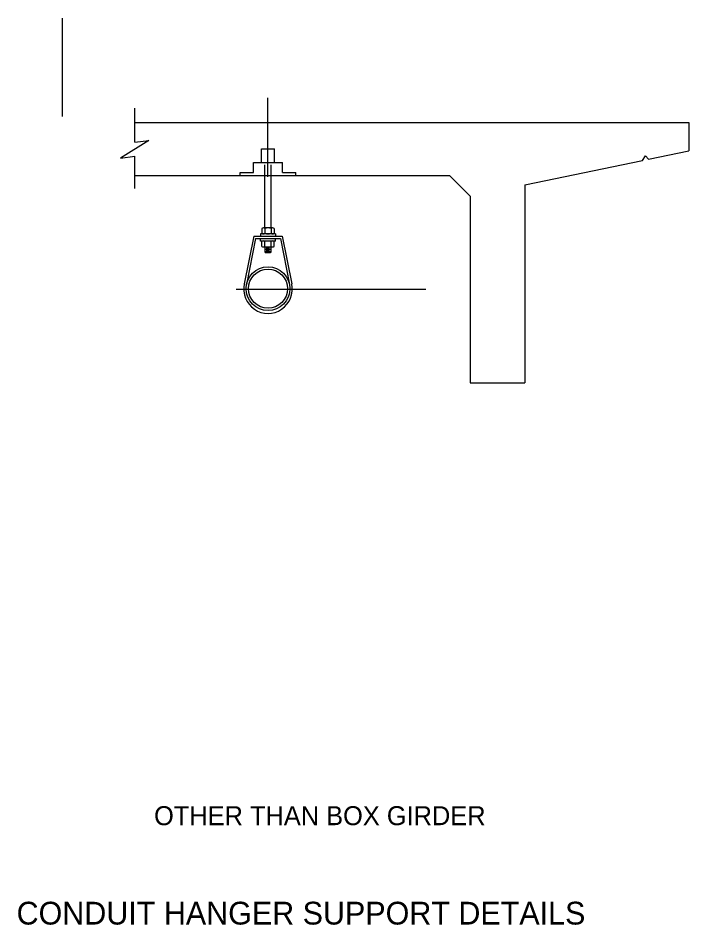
# Model space of a CAD drawing. Extents: x -938 to -777, y 798 to 864.
# Drawn here: x -816.088 to -813.702, y 835.977 to 839.204 of the extents above; entities that cross this region are included whole.
import ezdxf

# ---------------------------------------------------------------- set-up
doc = ezdxf.new("R2010")
doc.units = 0
for name, color, linetype in [('57 Undefined', 7, 'Continuous'), ('str_Center-Line-A', 7, 'Continuous'), ('str_Concrete-A', 7, 'Continuous'), ('str_Layout-A', 7, 'Continuous'), ('str_Misc-Steel-C', 7, 'Continuous')]:
    doc.layers.add(name, color=color, linetype=linetype)

msp = doc.modelspace()

# ---------------------------------------------------------------- linework, layer by layer
at = {"layer": 'str_Center-Line-A'}
msp.add_line((-815.3121, 838.2397), (-814.6373, 838.2397), dxfattribs=at)
msp.add_lwpolyline([(-815.1998, 838.6395), (-815.1998, 838.9206)], dxfattribs=at)
at = {"layer": 'str_Concrete-A'}
for p, q in [((-815.6736, 838.7627), (-815.6736, 838.884)), ((-815.6736, 838.8324), (-813.7019, 838.8324)), ((-813.7019, 838.8324), (-813.7019, 838.7319)), ((-813.8451, 838.7024), (-813.7019, 838.7319)), ((-815.6736, 838.5984), (-815.6736, 838.7127)), ((-814.2855, 838.6116), (-813.8667, 838.6979)), ((-815.6736, 838.644), (-814.553, 838.644)), ((-814.553, 838.644), (-814.4801, 838.571)), ((-814.2855, 838.6116), (-814.2855, 837.9063)), ((-814.4801, 838.571), (-814.4801, 837.9063)), ((-814.4801, 837.9063), (-814.2855, 837.9063))]:
    msp.add_line(p, q, dxfattribs=at)
for points in [[(-815.6736, 838.7627), (-815.6236, 838.769), (-815.7236, 838.7065), (-815.6736, 838.7127)], [(-813.8667, 838.6979), (-813.8559, 838.7147), (-813.8451, 838.7024)]]:
    msp.add_lwpolyline(points, dxfattribs=at)
at = {"layer": 'str_Layout-A'}
msp.add_lwpolyline([(-815.9301, 838.8542), (-815.9301, 839.2044)], dxfattribs=at)
at = {"layer": 'str_Misc-Steel-C'}
for p, q in [((-815.2224, 838.6906), (-815.2224, 838.739)), ((-815.2224, 838.739), (-815.1761, 838.739)), ((-815.1761, 838.6906), (-815.1761, 838.739)), ((-815.2514, 838.6552), (-815.2514, 838.6906)), ((-815.2514, 838.6906), (-815.1471, 838.6906)), ((-815.1471, 838.6552), (-815.1471, 838.6906)), ((-815.2978, 838.6434), (-815.2978, 838.6552)), ((-815.2978, 838.6552), (-815.2514, 838.6552)), ((-815.2101, 838.4565), (-815.2101, 838.6817)), ((-815.1884, 838.4565), (-815.1884, 838.6817)), ((-815.1471, 838.6552), (-815.1007, 838.6552)), ((-815.1007, 838.6434), (-815.1007, 838.6551)), ((-815.2496, 838.4283), (-815.2836, 838.2584)), ((-815.2496, 838.4283), (-815.1488, 838.4283)), ((-815.2258, 838.4366), (-815.2258, 838.4283)), ((-815.1727, 838.4366), (-815.2258, 838.4366)), ((-815.2211, 838.4556), (-815.2211, 838.4387)), ((-815.1829, 838.4578), (-815.2156, 838.4578)), ((-815.2102, 838.4556), (-815.2102, 838.4387)), ((-815.1883, 838.4556), (-815.1883, 838.4387)), ((-815.1774, 838.4556), (-815.1774, 838.4387)), ((-815.1727, 838.4366), (-815.1727, 838.4283)), ((-815.1488, 838.4283), (-815.1148, 838.2584)), ((-815.2434, 838.4197), (-815.276, 838.2569)), ((-815.2434, 838.4197), (-815.1551, 838.4197)), ((-815.2258, 838.411), (-815.2258, 838.4197)), ((-815.1727, 838.411), (-815.2258, 838.411)), ((-815.2211, 838.392), (-815.2211, 838.4089)), ((-815.2102, 838.392), (-815.2102, 838.4089)), ((-815.1883, 838.392), (-815.1883, 838.4089)), ((-815.1774, 838.392), (-815.1774, 838.4089)), ((-815.1727, 838.411), (-815.1727, 838.4197)), ((-815.1551, 838.4197), (-815.1225, 838.2569)), ((-815.2156, 838.3898), (-815.1829, 838.3898)), ((-815.1889, 838.381), (-815.2106, 838.381)), ((-815.1889, 838.3727), (-815.2106, 838.3727)), ((-815.2106, 838.3727), (-815.2076, 838.3691)), ((-815.2105, 838.3898), (-815.2105, 838.3727)), ((-815.1919, 838.3691), (-815.2076, 838.3691)), ((-815.1934, 838.3853), (-815.2062, 838.3853)), ((-815.1934, 838.3768), (-815.2062, 838.3768)), ((-815.1889, 838.3727), (-815.1919, 838.3691)), ((-815.1888, 838.3898), (-815.1888, 838.3727))]:
    msp.add_line(p, q, dxfattribs=at)
for radius in [0.0782, 0.0696]:
    msp.add_circle((-815.1992, 838.2415), radius, dxfattribs=at)
for centre, radius, start, end in [((-815.2156, 838.45), 0.00785, 45.9647, 134.0353), ((-815.2156, 838.4444), 0.00785, 225.9647, 314.0353), ((-815.1992, 838.4282), 0.0296, 68.3259, 111.6741), ((-815.1992, 838.4662), 0.0296, 248.3259, 291.6741), ((-815.1829, 838.45), 0.00785, 45.9647, 134.0353), ((-815.1829, 838.4444), 0.00785, 225.9647, 314.0353), ((-815.2156, 838.4033), 0.00785, 45.9647, 134.0353), ((-815.1992, 838.3814), 0.0296, 68.3259, 111.6741), ((-815.1829, 838.4033), 0.00785, 45.9647, 134.0353), ((-815.2156, 838.3977), 0.00785, 225.9647, 314.0353), ((-815.1992, 838.4195), 0.0296, 248.3259, 291.6741), ((-815.1829, 838.3977), 0.00785, 225.9647, 314.0353), ((-815.1992, 838.2398), 0.0864, 167.5944, 12.4212)]:
    msp.add_arc(centre, radius, start, end, dxfattribs=at)

# ---------------------------------------------------------------- texts
at = {"layer": '57 Undefined'}
for s, height, p in [('OTHER THAN BOX GIRDER', 0.067551, (-815.6046, 836.3319)), ('CONDUIT HANGER SUPPORT DETAILS', 0.081062, (-816.0937, 835.9782))]:
    msp.add_text(s, height=height, dxfattribs=at).set_placement(p)

doc.saveas('drawing.dxf')
